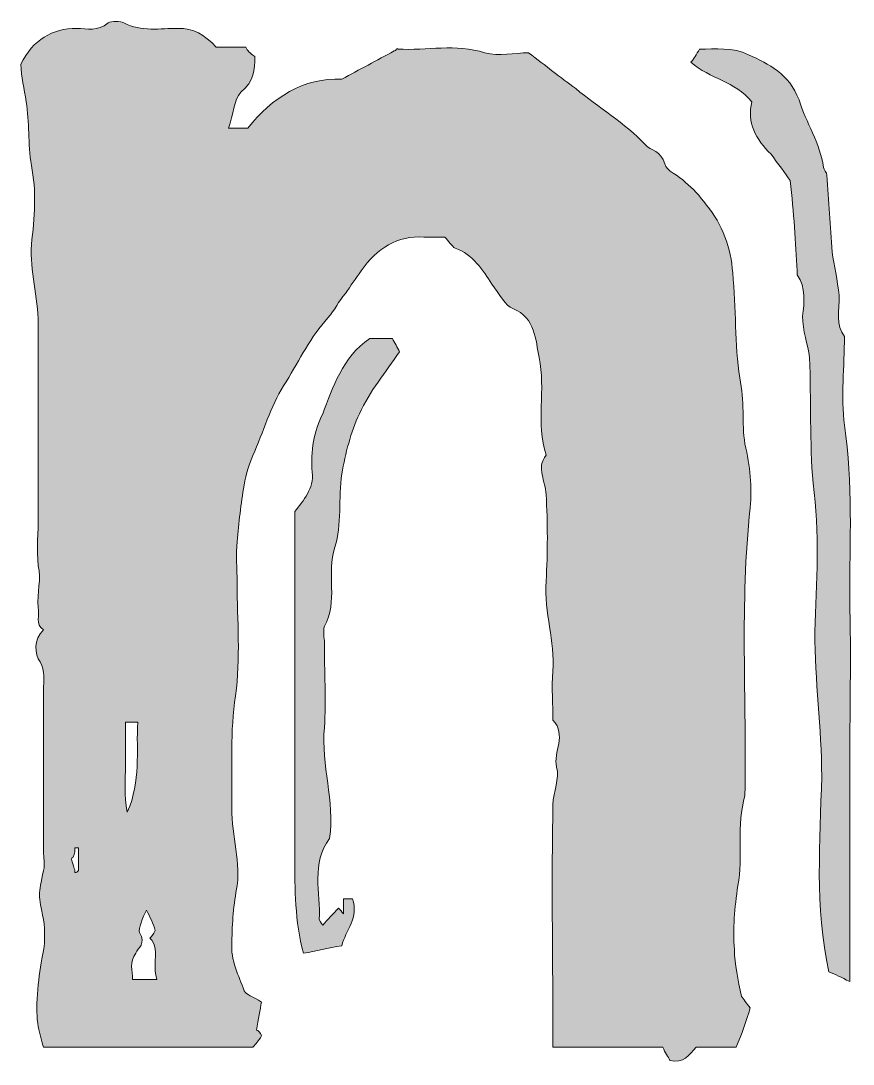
# Model space of a CAD drawing. Header units: inches. Extents: x 99 to 984, y -1026 to -52.
# Drawn here: x 340.1 to 453, y -828.1 to -686.5 of the extents above; entities that cross this region are included whole.
import ezdxf

# ---------------------------------------------------------------- set-up
doc = ezdxf.new("R2010")
doc.units = ezdxf.units.IN
doc.header["$MEASUREMENT"] = 0
doc.layers.add('Layer 1', color=7, linetype='Continuous')

# ---------------------------------------------------------------- blocks, each defined once
blk = doc.blocks.new('block 2')
at = {"layer": 'Layer 1', "true_color": 0x71020c}
h = blk.add_hatch(color=16, dxfattribs=at)
h.dxf.hatch_style = 2
edge = h.paths.add_edge_path()
edge.add_spline(control_points=[(431.71, -825.76), (433.6, -825.76), (435.5, -825.76), (437.16, -825.76), (437.87, -823.97), (438.58, -822.19), (439.05, -820.4), (438.58, -819.89), (438.1, -819.12), (437.87, -818.87), (437.39, -816.57), (436.92, -814.53), (436.92, -812.49), (436.68, -809.69), (436.92, -806.88), (437.39, -803.82), (438.1, -799.99), (437.16, -795.66), (438.34, -791.58), (438.58, -778.57), (437.63, -765.56), (439.05, -752.55), (439.29, -749.75), (439.05, -746.94), (438.34, -743.88), (437.87, -741.08), (438.34, -738.01), (437.63, -734.95), (436.92, -730.36), (437.16, -725.52), (436.68, -720.67), (436.45, -717.35), (435.26, -714.04), (433.13, -711.49), (432.18, -710.21), (431.24, -709.19), (430.29, -708.43), (429.34, -707.41), (427.68, -706.9), (427.45, -705.88), (426.97, -704.09), (425.55, -704.09), (424.84, -703.33), (422, -700.27), (418.45, -698.23), (415.37, -695.67), (413.24, -694.14), (411.35, -692.61), (408.98, -690.83), (407.08, -690.83), (404.95, -691.34), (403.06, -690.83), (399.03, -689.55), (395.24, -690.57), (391.22, -690.32), (391.22, -690.06), (390.98, -690.57), (390.75, -690.57), (388.38, -691.85), (386.01, -693.12), (383.64, -694.4), (378.43, -694.14), (374.17, -696.95), (370.86, -701.03), (369.91, -701.03), (369.43, -701.03), (368.25, -701.03), (368.96, -699.24), (368.96, -697.2), (369.91, -696.18), (371.81, -694.65), (371.81, -693.12), (371.81, -691.34), (371.09, -690.83), (370.86, -690.57), (370.62, -690.06), (369.2, -690.06), (367.78, -690.06), (366.59, -690.06), (364.94, -688.28), (363.52, -687.51), (361.39, -687.51), (359.02, -687.51), (356.41, -688.02), (354.04, -686.75), (353.57, -686.49), (352.39, -686.49), (351.91, -686.75), (350.49, -688.02), (349.07, -687.51), (347.65, -687.51), (344.34, -687.51), (341.73, -689.04), (340.08, -692.36), (340.08, -694.14), (340.55, -695.67), (340.79, -697.46), (341.26, -700.27), (341.02, -703.07), (341.5, -706.13), (342.21, -709.45), (341.97, -713.27), (341.5, -716.84), (341.26, -720.42), (342.44, -723.99), (342.44, -727.56), (342.44, -729.6), (342.44, -731.64), (342.44, -733.93), (342.44, -736.23), (342.44, -738.52), (342.44, -740.82), (342.44, -742.86), (342.44, -744.9), (342.44, -747.2), (342.44, -749.24), (342.44, -751.28), (342.44, -753.57), (342.44, -755.87), (342.21, -758.16), (342.44, -760.46), (342.92, -762.24), (342.21, -764.03), (342.44, -766.07), (342.68, -767.09), (341.97, -768.37), (343.15, -769.13), (341.73, -770.41), (341.97, -772.45), (342.68, -773.47), (343.39, -774.74), (343.15, -776.02), (343.15, -777.29), (343.15, -784.69), (343.15, -791.83), (343.15, -799.23), (343.15, -799.99), (343.39, -800.76), (343.15, -801.78), (342.44, -805.1), (342.44, -805.1), (343.15, -808.41), (343.39, -809.94), (343.39, -811.98), (342.92, -813.77), (342.44, -816.57), (341.97, -820.66), (342.44, -822.95), (342.68, -823.97), (342.92, -824.99), (343.15, -825.76), (352.86, -825.76), (362.33, -825.76), (371.57, -825.76), (372.04, -825.24), (372.28, -824.99), (372.75, -824.23), (372.52, -823.71), (372.28, -823.46), (372.04, -823.46), (372.28, -821.93), (372.52, -820.66), (372.75, -819.63), (371.57, -818.87), (370.62, -818.61), (370.38, -818.1), (369.67, -816.06), (368.49, -814.02), (368.72, -811.47), (368.72, -808.92), (368.96, -806.37), (369.43, -803.82), (369.91, -799.99), (368.49, -796.42), (368.72, -792.6), (368.72, -787.75), (368.49, -782.9), (369.2, -778.06), (369.91, -772.96), (369.43, -767.86), (369.43, -762.76), (369.43, -760.71), (369.2, -758.93), (369.43, -757.14), (369.67, -754.59), (369.91, -752.04), (370.38, -749.49), (370.62, -747.96), (371.09, -746.43), (371.81, -744.9), (373.23, -741.58), (374.17, -738.27), (376.07, -735.46), (377.96, -732.4), (379.38, -729.34), (381.75, -726.79), (382.7, -725.77), (383.17, -724.5), (384.12, -723.48), (384.83, -722.46), (385.54, -721.43), (386.25, -720.42), (388.38, -717.35), (391.22, -715.57), (394.77, -715.82), (395.72, -715.82), (396.67, -715.82), (397.61, -715.82), (398.09, -716.33), (398.56, -717.1), (399.03, -717.35), (401.4, -718.12), (402.82, -720.42), (404.01, -722.2), (404.95, -723.48), (405.9, -725.26), (406.85, -725.52), (409.93, -726.79), (409.93, -729.85), (410.4, -732.15), (411.35, -736.48), (409.93, -741.08), (411.35, -745.41), (409.93, -747.2), (411.35, -748.98), (411.35, -750.77), (411.58, -754.59), (411.58, -758.67), (411.35, -762.5), (411.11, -766.84), (412.53, -770.66), (412.29, -774.74), (412.06, -777.04), (412.29, -779.33), (412.29, -781.37), (414.19, -783.42), (412.29, -785.71), (412.77, -787.75), (413.24, -789.28), (412.29, -791.07), (412.29, -792.85), (412.06, -803.82), (412.29, -814.79), (412.29, -825.76), (417.27, -825.76), (422, -825.76), (427.21, -825.76), (427.45, -826.52), (427.92, -827.03), (428.16, -827.54), (430.05, -828.05), (430.76, -826.77), (431.71, -825.76)], knot_values=[0, 0, 0, 0, 1, 1, 1, 2, 2, 2, 3, 3, 3, 4, 4, 4, 5, 5, 5, 6, 6, 6, 7, 7, 7, 8, 8, 8, 9, 9, 9, 10, 10, 10, 11, 11, 11, 12, 12, 12, 13, 13, 13, 14, 14, 14, 15, 15, 15, 16, 16, 16, 17, 17, 17, 18, 18, 18, 19, 19, 19, 20, 20, 20, 21, 21, 21, 22, 22, 22, 23, 23, 23, 24, 24, 24, 25, 25, 25, 26, 26, 26, 27, 27, 27, 28, 28, 28, 29, 29, 29, 30, 30, 30, 31, 31, 31, 32, 32, 32, 33, 33, 33, 34, 34, 34, 35, 35, 35, 36, 36, 36, 37, 37, 37, 38, 38, 38, 39, 39, 39, 40, 40, 40, 41, 41, 41, 42, 42, 42, 43, 43, 43, 44, 44, 44, 45, 45, 45, 46, 46, 46, 47, 47, 47, 48, 48, 48, 49, 49, 49, 50, 50, 50, 51, 51, 51, 52, 52, 52, 53, 53, 53, 54, 54, 54, 55, 55, 55, 56, 56, 56, 57, 57, 57, 58, 58, 58, 59, 59, 59, 60, 60, 60, 61, 61, 61, 62, 62, 62, 63, 63, 63, 64, 64, 64, 65, 65, 65, 66, 66, 66, 67, 67, 67, 68, 68, 68, 69, 69, 69, 70, 70, 70, 71, 71, 71, 72, 72, 72, 73, 73, 73, 74, 74, 74, 75, 75, 75, 76, 76, 76, 77, 77, 77, 78, 78, 78, 79, 79, 79, 80, 80, 80, 81, 81, 81, 82, 82, 82, 83, 83, 83, 84, 84, 84, 84], degree=3, periodic=1)
edge = h.paths.add_edge_path()
edge.add_spline(control_points=[(347.89, -801.78), (347.65, -802.04), (347.65, -802.04), (347.42, -802.04), (347.42, -801.52), (347.18, -801.27), (346.94, -800.25), (346.94, -799.99), (347.18, -799.99), (347.18, -799.99), (347.42, -799.48), (347.42, -798.97), (347.42, -798.72), (347.65, -798.72), (347.65, -798.72), (347.89, -798.72), (347.89, -799.74), (347.89, -800.76), (347.89, -801.78)], knot_values=[0, 0, 0, 0, 1, 1, 1, 2, 2, 2, 3, 3, 3, 4, 4, 4, 5, 5, 5, 6, 6, 6, 6], degree=3, periodic=1)
edge = h.paths.add_edge_path()
edge.add_spline(control_points=[(354.28, -787.5), (354.28, -785.46), (354.28, -783.67), (354.28, -781.63), (354.99, -781.63), (355.23, -781.63), (355.94, -781.63), (355.7, -785.71), (356.41, -789.54), (354.52, -793.87), (354.04, -791.58), (354.28, -789.54), (354.28, -787.5)], knot_values=[0, 0, 0, 0, 1, 1, 1, 2, 2, 2, 3, 3, 3, 4, 4, 4, 4], degree=3, periodic=1)
edge = h.paths.add_edge_path()
edge.add_spline(control_points=[(355.23, -816.57), (355.23, -815.3), (354.76, -814.28), (355.7, -813), (355.94, -812.24), (357.12, -811.73), (356.18, -810.2), (355.94, -809.69), (356.65, -808.15), (357.12, -807.14), (357.6, -808.15), (358.07, -808.92), (358.31, -809.94), (358.07, -810.45), (357.83, -810.71), (357.6, -810.96), (359.02, -812.49), (357.83, -814.28), (358.55, -816.57), (357.12, -816.57), (356.18, -816.57), (355.23, -816.57)], knot_values=[0, 0, 0, 0, 1, 1, 1, 2, 2, 2, 3, 3, 3, 4, 4, 4, 5, 5, 5, 6, 6, 6, 7, 7, 7, 7], degree=3, periodic=1)
h = blk.add_hatch(color=16, dxfattribs=at)
h.dxf.hatch_style = 2
edge = h.paths.add_edge_path()
edge.add_spline(control_points=[(449.71, -815.55), (450.65, -815.81), (451.36, -816.32), (452.55, -816.83), (452.55, -815.04), (452.55, -813.51), (452.55, -812.24), (452.55, -804.33), (452.55, -796.42), (452.55, -788.26), (452.55, -780.61), (452.78, -772.7), (452.55, -764.8), (452.55, -757.14), (453.02, -749.24), (451.84, -741.33), (451.36, -737.51), (451.84, -733.42), (451.84, -729.34), (450.65, -727.81), (451.13, -725.77), (451.13, -723.73), (450.89, -721.69), (450.42, -719.65), (450.18, -717.86), (449.94, -714.29), (449.71, -710.98), (449.47, -707.41), (449.47, -707.15), (449, -706.64), (449, -706.39), (448.52, -703.07), (446.63, -700.27), (445.68, -697.2), (444.26, -693.63), (441.65, -692.36), (438.81, -691.08), (436.68, -690.06), (434.31, -690.32), (432.18, -690.32), (431.71, -691.08), (431.47, -691.59), (431, -692.1), (433.6, -694.4), (436.92, -694.65), (439.29, -697.46), (438.58, -700.27), (439.76, -702.56), (441.89, -704.6), (442.84, -705.88), (443.78, -707.15), (444.49, -708.17), (444.97, -712.51), (445.2, -716.59), (445.44, -720.42), (445.44, -720.67), (445.44, -720.93), (445.44, -720.93), (446.63, -722.71), (446.39, -724.75), (446.15, -726.54), (446.15, -728.58), (446.86, -730.36), (447.1, -732.15), (447.34, -738.01), (447.1, -743.62), (447.58, -749.24), (448.52, -755.87), (448.05, -762.76), (447.81, -769.39), (447.81, -776.02), (448.76, -782.39), (448.76, -789.03), (448.52, -797.95), (447.81, -806.62), (449.71, -815.55)], knot_values=[0, 0, 0, 0, 1, 1, 1, 2, 2, 2, 3, 3, 3, 4, 4, 4, 5, 5, 5, 6, 6, 6, 7, 7, 7, 8, 8, 8, 9, 9, 9, 10, 10, 10, 11, 11, 11, 12, 12, 12, 13, 13, 13, 14, 14, 14, 15, 15, 15, 16, 16, 16, 17, 17, 17, 18, 18, 18, 19, 19, 19, 20, 20, 20, 21, 21, 21, 22, 22, 22, 23, 23, 23, 24, 24, 24, 25, 25, 25, 25], degree=3, periodic=1)
h = blk.add_hatch(color=16, dxfattribs=at)
h.dxf.hatch_style = 2
edge = h.paths.add_edge_path()
edge.add_spline(control_points=[(387.43, -729.6), (383.64, -732.15), (382.46, -736.23), (381.04, -739.8), (379.85, -742.09), (379.38, -744.9), (379.62, -747.71), (379.85, -750), (378.43, -751.53), (377.25, -753.06), (377.25, -768.62), (377.25, -784.43), (377.25, -799.99), (377.25, -804.33), (377.25, -808.67), (378.43, -813), (380.09, -812.75), (381.75, -812.24), (383.64, -811.98), (384.12, -809.94), (386.01, -808.15), (385.07, -805.61), (384.59, -805.61), (384.35, -805.61), (383.88, -805.61), (383.88, -806.37), (383.88, -806.88), (383.88, -807.65), (383.64, -807.39), (383.41, -807.14), (383.17, -806.88), (382.46, -807.65), (381.75, -808.41), (381.04, -809.18), (381.04, -809.18), (380.8, -808.92), (380.56, -808.41), (380.8, -804.84), (379.38, -800.76), (381.98, -797.44), (382.7, -792.34), (380.8, -787.5), (381.27, -782.39), (381.51, -778.57), (381.27, -774.74), (381.27, -770.92), (381.27, -770.15), (381.04, -769.39), (381.27, -768.62), (383.17, -765.31), (381.51, -761.48), (382.7, -757.91), (383.64, -754.85), (383.17, -751.28), (383.64, -747.96), (384.12, -745.16), (384.83, -742.35), (386.01, -739.8), (387.43, -736.74), (389.56, -734.19), (391.46, -731.38), (391.22, -730.87), (390.75, -730.11), (390.51, -729.6), (389.33, -729.6), (388.14, -729.6), (387.43, -729.6)], knot_values=[0, 0, 0, 0, 1, 1, 1, 2, 2, 2, 3, 3, 3, 4, 4, 4, 5, 5, 5, 6, 6, 6, 7, 7, 7, 8, 8, 8, 9, 9, 9, 10, 10, 10, 11, 11, 11, 12, 12, 12, 13, 13, 13, 14, 14, 14, 15, 15, 15, 16, 16, 16, 17, 17, 17, 18, 18, 18, 19, 19, 19, 20, 20, 20, 21, 21, 21, 22, 22, 22, 22], degree=3, periodic=1)
at = {"layer": 'Layer 1', "lineweight": 0}
for points, knots in [([(431.71, -825.76), (433.6, -825.76), (435.5, -825.76), (437.16, -825.76), (437.87, -823.97), (438.58, -822.19), (439.05, -820.4), (438.58, -819.89), (438.1, -819.12), (437.87, -818.87), (437.39, -816.57), (436.92, -814.53), (436.92, -812.49), (436.68, -809.69), (436.92, -806.88), (437.39, -803.82), (438.1, -799.99), (437.16, -795.66), (438.34, -791.58), (438.58, -778.57), (437.63, -765.56), (439.05, -752.55), (439.29, -749.75), (439.05, -746.94), (438.34, -743.88), (437.87, -741.08), (438.34, -738.01), (437.63, -734.95), (436.92, -730.36), (437.16, -725.52), (436.68, -720.67), (436.45, -717.35), (435.26, -714.04), (433.13, -711.49), (432.18, -710.21), (431.24, -709.19), (430.29, -708.43), (429.34, -707.41), (427.68, -706.9), (427.45, -705.88), (426.97, -704.09), (425.55, -704.09), (424.84, -703.33), (422, -700.27), (418.45, -698.23), (415.37, -695.67), (413.24, -694.14), (411.35, -692.61), (408.98, -690.83), (407.08, -690.83), (404.95, -691.34), (403.06, -690.83), (399.03, -689.55), (395.24, -690.57), (391.22, -690.32), (391.22, -690.06), (390.98, -690.57), (390.75, -690.57), (388.38, -691.85), (386.01, -693.12), (383.64, -694.4), (378.43, -694.14), (374.17, -696.95), (370.86, -701.03), (369.91, -701.03), (369.43, -701.03), (368.25, -701.03), (368.96, -699.24), (368.96, -697.2), (369.91, -696.18), (371.81, -694.65), (371.81, -693.12), (371.81, -691.34), (371.09, -690.83), (370.86, -690.57), (370.62, -690.06), (369.2, -690.06), (367.78, -690.06), (366.59, -690.06), (364.94, -688.28), (363.52, -687.51), (361.39, -687.51), (359.02, -687.51), (356.41, -688.02), (354.04, -686.75), (353.57, -686.49), (352.39, -686.49), (351.91, -686.75), (350.49, -688.02), (349.07, -687.51), (347.65, -687.51), (344.34, -687.51), (341.73, -689.04), (340.08, -692.36), (340.08, -694.14), (340.55, -695.67), (340.79, -697.46), (341.26, -700.27), (341.02, -703.07), (341.5, -706.13), (342.21, -709.45), (341.97, -713.27), (341.5, -716.84), (341.26, -720.42), (342.44, -723.99), (342.44, -727.56), (342.44, -729.6), (342.44, -731.64), (342.44, -733.93), (342.44, -736.23), (342.44, -738.52), (342.44, -740.82), (342.44, -742.86), (342.44, -744.9), (342.44, -747.2), (342.44, -749.24), (342.44, -751.28), (342.44, -753.57), (342.44, -755.87), (342.21, -758.16), (342.44, -760.46), (342.92, -762.24), (342.21, -764.03), (342.44, -766.07), (342.68, -767.09), (341.97, -768.37), (343.15, -769.13), (341.73, -770.41), (341.97, -772.45), (342.68, -773.47), (343.39, -774.74), (343.15, -776.02), (343.15, -777.29), (343.15, -784.69), (343.15, -791.83), (343.15, -799.23), (343.15, -799.99), (343.39, -800.76), (343.15, -801.78), (342.44, -805.1), (342.44, -805.1), (343.15, -808.41), (343.39, -809.94), (343.39, -811.98), (342.92, -813.77), (342.44, -816.57), (341.97, -820.66), (342.44, -822.95), (342.68, -823.97), (342.92, -824.99), (343.15, -825.76), (352.86, -825.76), (362.33, -825.76), (371.57, -825.76), (372.04, -825.24), (372.28, -824.99), (372.75, -824.23), (372.52, -823.71), (372.28, -823.46), (372.04, -823.46), (372.28, -821.93), (372.52, -820.66), (372.75, -819.63), (371.57, -818.87), (370.62, -818.61), (370.38, -818.1), (369.67, -816.06), (368.49, -814.02), (368.72, -811.47), (368.72, -808.92), (368.96, -806.37), (369.43, -803.82), (369.91, -799.99), (368.49, -796.42), (368.72, -792.6), (368.72, -787.75), (368.49, -782.9), (369.2, -778.06), (369.91, -772.96), (369.43, -767.86), (369.43, -762.76), (369.43, -760.71), (369.2, -758.93), (369.43, -757.14), (369.67, -754.59), (369.91, -752.04), (370.38, -749.49), (370.62, -747.96), (371.09, -746.43), (371.81, -744.9), (373.23, -741.58), (374.17, -738.27), (376.07, -735.46), (377.96, -732.4), (379.38, -729.34), (381.75, -726.79), (382.7, -725.77), (383.17, -724.5), (384.12, -723.48), (384.83, -722.46), (385.54, -721.43), (386.25, -720.42), (388.38, -717.35), (391.22, -715.57), (394.77, -715.82), (395.72, -715.82), (396.67, -715.82), (397.61, -715.82), (398.09, -716.33), (398.56, -717.1), (399.03, -717.35), (401.4, -718.12), (402.82, -720.42), (404.01, -722.2), (404.95, -723.48), (405.9, -725.26), (406.85, -725.52), (409.93, -726.79), (409.93, -729.85), (410.4, -732.15), (411.35, -736.48), (409.93, -741.08), (411.35, -745.41), (409.93, -747.2), (411.35, -748.98), (411.35, -750.77), (411.58, -754.59), (411.58, -758.67), (411.35, -762.5), (411.11, -766.84), (412.53, -770.66), (412.29, -774.74), (412.06, -777.04), (412.29, -779.33), (412.29, -781.37), (414.19, -783.42), (412.29, -785.71), (412.77, -787.75), (413.24, -789.28), (412.29, -791.07), (412.29, -792.85), (412.06, -803.82), (412.29, -814.79), (412.29, -825.76), (417.27, -825.76), (422, -825.76), (427.21, -825.76), (427.45, -826.52), (427.92, -827.03), (428.16, -827.54), (430.05, -828.05), (430.76, -826.77), (431.71, -825.76)], [0, 0, 0, 0, 1, 1, 1, 2, 2, 2, 3, 3, 3, 4, 4, 4, 5, 5, 5, 6, 6, 6, 7, 7, 7, 8, 8, 8, 9, 9, 9, 10, 10, 10, 11, 11, 11, 12, 12, 12, 13, 13, 13, 14, 14, 14, 15, 15, 15, 16, 16, 16, 17, 17, 17, 18, 18, 18, 19, 19, 19, 20, 20, 20, 21, 21, 21, 22, 22, 22, 23, 23, 23, 24, 24, 24, 25, 25, 25, 26, 26, 26, 27, 27, 27, 28, 28, 28, 29, 29, 29, 30, 30, 30, 31, 31, 31, 32, 32, 32, 33, 33, 33, 34, 34, 34, 35, 35, 35, 36, 36, 36, 37, 37, 37, 38, 38, 38, 39, 39, 39, 40, 40, 40, 41, 41, 41, 42, 42, 42, 43, 43, 43, 44, 44, 44, 45, 45, 45, 46, 46, 46, 47, 47, 47, 48, 48, 48, 49, 49, 49, 50, 50, 50, 51, 51, 51, 52, 52, 52, 53, 53, 53, 54, 54, 54, 55, 55, 55, 56, 56, 56, 57, 57, 57, 58, 58, 58, 59, 59, 59, 60, 60, 60, 61, 61, 61, 62, 62, 62, 63, 63, 63, 64, 64, 64, 65, 65, 65, 66, 66, 66, 67, 67, 67, 68, 68, 68, 69, 69, 69, 70, 70, 70, 71, 71, 71, 72, 72, 72, 73, 73, 73, 74, 74, 74, 75, 75, 75, 76, 76, 76, 77, 77, 77, 78, 78, 78, 79, 79, 79, 80, 80, 80, 81, 81, 81, 82, 82, 82, 83, 83, 83, 84, 84, 84, 84]), ([(449.71, -815.55), (450.65, -815.81), (451.36, -816.32), (452.55, -816.83), (452.55, -815.04), (452.55, -813.51), (452.55, -812.24), (452.55, -804.33), (452.55, -796.42), (452.55, -788.26), (452.55, -780.61), (452.78, -772.7), (452.55, -764.8), (452.55, -757.14), (453.02, -749.24), (451.84, -741.33), (451.36, -737.51), (451.84, -733.42), (451.84, -729.34), (450.65, -727.81), (451.13, -725.77), (451.13, -723.73), (450.89, -721.69), (450.42, -719.65), (450.18, -717.86), (449.94, -714.29), (449.71, -710.98), (449.47, -707.41), (449.47, -707.15), (449, -706.64), (449, -706.39), (448.52, -703.07), (446.63, -700.27), (445.68, -697.2), (444.26, -693.63), (441.65, -692.36), (438.81, -691.08), (436.68, -690.06), (434.31, -690.32), (432.18, -690.32), (431.71, -691.08), (431.47, -691.59), (431, -692.1), (433.6, -694.4), (436.92, -694.65), (439.29, -697.46), (438.58, -700.27), (439.76, -702.56), (441.89, -704.6), (442.84, -705.88), (443.78, -707.15), (444.49, -708.17), (444.97, -712.51), (445.2, -716.59), (445.44, -720.42), (445.44, -720.67), (445.44, -720.93), (445.44, -720.93), (446.63, -722.71), (446.39, -724.75), (446.15, -726.54), (446.15, -728.58), (446.86, -730.36), (447.1, -732.15), (447.34, -738.01), (447.1, -743.62), (447.58, -749.24), (448.52, -755.87), (448.05, -762.76), (447.81, -769.39), (447.81, -776.02), (448.76, -782.39), (448.76, -789.03), (448.52, -797.95), (447.81, -806.62), (449.71, -815.55)], [0, 0, 0, 0, 1, 1, 1, 2, 2, 2, 3, 3, 3, 4, 4, 4, 5, 5, 5, 6, 6, 6, 7, 7, 7, 8, 8, 8, 9, 9, 9, 10, 10, 10, 11, 11, 11, 12, 12, 12, 13, 13, 13, 14, 14, 14, 15, 15, 15, 16, 16, 16, 17, 17, 17, 18, 18, 18, 19, 19, 19, 20, 20, 20, 21, 21, 21, 22, 22, 22, 23, 23, 23, 24, 24, 24, 25, 25, 25, 25]), ([(387.43, -729.6), (383.64, -732.15), (382.46, -736.23), (381.04, -739.8), (379.85, -742.09), (379.38, -744.9), (379.62, -747.71), (379.85, -750), (378.43, -751.53), (377.25, -753.06), (377.25, -768.62), (377.25, -784.43), (377.25, -799.99), (377.25, -804.33), (377.25, -808.67), (378.43, -813), (380.09, -812.75), (381.75, -812.24), (383.64, -811.98), (384.12, -809.94), (386.01, -808.15), (385.07, -805.61), (384.59, -805.61), (384.35, -805.61), (383.88, -805.61), (383.88, -806.37), (383.88, -806.88), (383.88, -807.65), (383.64, -807.39), (383.41, -807.14), (383.17, -806.88), (382.46, -807.65), (381.75, -808.41), (381.04, -809.18), (381.04, -809.18), (380.8, -808.92), (380.56, -808.41), (380.8, -804.84), (379.38, -800.76), (381.98, -797.44), (382.7, -792.34), (380.8, -787.5), (381.27, -782.39), (381.51, -778.57), (381.27, -774.74), (381.27, -770.92), (381.27, -770.15), (381.04, -769.39), (381.27, -768.62), (383.17, -765.31), (381.51, -761.48), (382.7, -757.91), (383.64, -754.85), (383.17, -751.28), (383.64, -747.96), (384.12, -745.16), (384.83, -742.35), (386.01, -739.8), (387.43, -736.74), (389.56, -734.19), (391.46, -731.38), (391.22, -730.87), (390.75, -730.11), (390.51, -729.6), (389.33, -729.6), (388.14, -729.6), (387.43, -729.6)], [0, 0, 0, 0, 1, 1, 1, 2, 2, 2, 3, 3, 3, 4, 4, 4, 5, 5, 5, 6, 6, 6, 7, 7, 7, 8, 8, 8, 9, 9, 9, 10, 10, 10, 11, 11, 11, 12, 12, 12, 13, 13, 13, 14, 14, 14, 15, 15, 15, 16, 16, 16, 17, 17, 17, 18, 18, 18, 19, 19, 19, 20, 20, 20, 21, 21, 21, 22, 22, 22, 22]), ([(354.28, -787.5), (354.28, -785.46), (354.28, -783.67), (354.28, -781.63), (354.99, -781.63), (355.23, -781.63), (355.94, -781.63), (355.7, -785.71), (356.41, -789.54), (354.52, -793.87), (354.04, -791.58), (354.28, -789.54), (354.28, -787.5)], [0, 0, 0, 0, 1, 1, 1, 2, 2, 2, 3, 3, 3, 4, 4, 4, 4]), ([(347.89, -801.78), (347.65, -802.04), (347.65, -802.04), (347.42, -802.04), (347.42, -801.52), (347.18, -801.27), (346.94, -800.25), (346.94, -799.99), (347.18, -799.99), (347.18, -799.99), (347.42, -799.48), (347.42, -798.97), (347.42, -798.72), (347.65, -798.72), (347.65, -798.72), (347.89, -798.72), (347.89, -799.74), (347.89, -800.76), (347.89, -801.78)], [0, 0, 0, 0, 1, 1, 1, 2, 2, 2, 3, 3, 3, 4, 4, 4, 5, 5, 5, 6, 6, 6, 6]), ([(355.23, -816.57), (355.23, -815.3), (354.76, -814.28), (355.7, -813), (355.94, -812.24), (357.12, -811.73), (356.18, -810.2), (355.94, -809.69), (356.65, -808.15), (357.12, -807.14), (357.6, -808.15), (358.07, -808.92), (358.31, -809.94), (358.07, -810.45), (357.83, -810.71), (357.6, -810.96), (359.02, -812.49), (357.83, -814.28), (358.55, -816.57), (357.12, -816.57), (356.18, -816.57), (355.23, -816.57)], [0, 0, 0, 0, 1, 1, 1, 2, 2, 2, 3, 3, 3, 4, 4, 4, 5, 5, 5, 6, 6, 6, 7, 7, 7, 7])]:
    blk.add_open_spline(points, degree=3, knots=knots, dxfattribs=at)

msp = doc.modelspace()

# ---------------------------------------------------------------- block references
at = {"layer": 'Layer 1'}
msp.add_blockref('block 2', (0, 0), dxfattribs=at)

doc.saveas('drawing.dxf')
